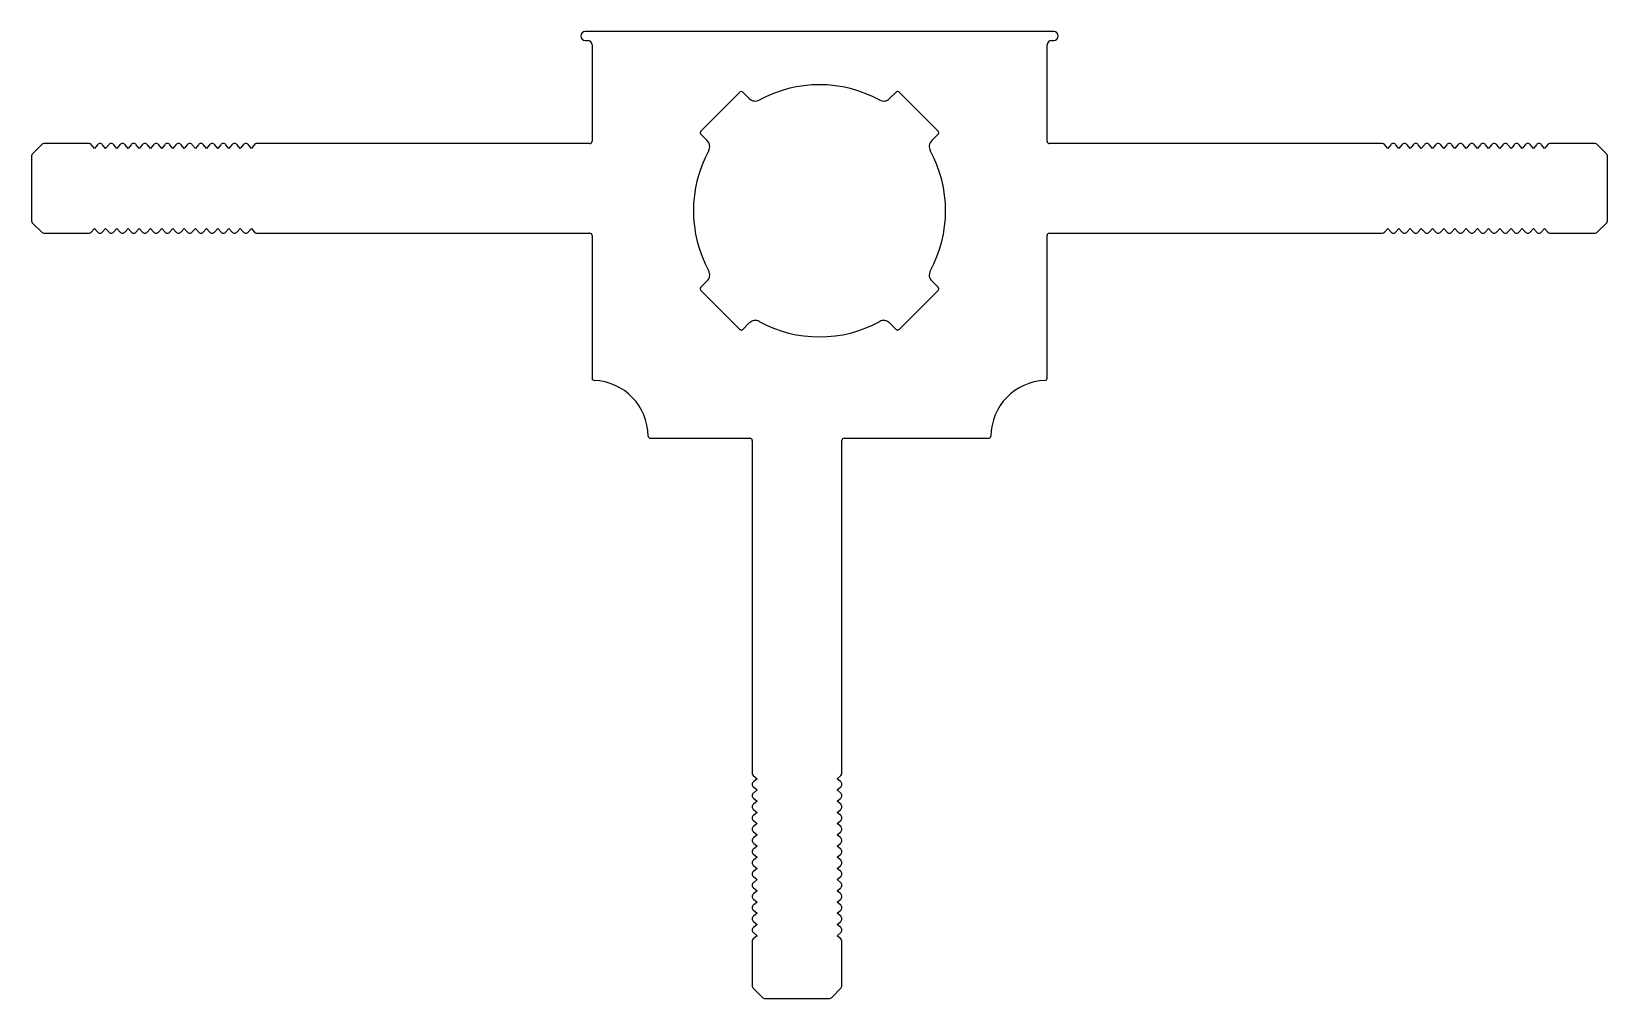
# Model space of a CAD drawing. Extents: x 2747 to 2888, y 1312 to 1398.
import ezdxf

# ---------------------------------------------------------------- set-up
doc = ezdxf.new("R2010")
doc.units = 0
doc.layers.get('0').update_dxf_attribs({"linetype": 'CONTINUOUS'})

msp = doc.modelspace()

# ---------------------------------------------------------------- linework, layer by layer
for p, q in [((2838.54, 1397.83), (2796.75, 1397.83)), ((2796.75, 1397.03), (2796.95, 1397.03)), ((2797.35, 1396.63), (2797.35, 1388.03)), ((2837.94, 1388.03), (2837.94, 1396.63)), ((2838.34, 1397.03), (2838.54, 1397.03)), ((2807.03, 1388.9), (2810.57, 1392.44)), ((2810.78, 1392.44), (2811.38, 1391.84)), ((2823.9, 1391.84), (2824.5, 1392.44)), ((2824.71, 1392.44), (2828.25, 1388.9)), ((2748.23, 1387.71), (2747.46, 1386.95)), ((2752.48, 1387.83), (2748.51, 1387.83)), ((2752.96, 1387.4), (2752.67, 1387.74)), ((2753.23, 1387.72), (2752.96, 1387.4)), ((2753.96, 1387.4), (2753.69, 1387.72)), ((2754.23, 1387.72), (2753.96, 1387.4)), ((2754.96, 1387.4), (2754.69, 1387.72)), ((2755.23, 1387.72), (2754.96, 1387.4)), ((2755.96, 1387.4), (2755.69, 1387.72)), ((2756.23, 1387.72), (2755.96, 1387.4)), ((2756.96, 1387.4), (2756.69, 1387.72)), ((2757.23, 1387.72), (2756.96, 1387.4)), ((2757.96, 1387.4), (2757.69, 1387.72)), ((2758.23, 1387.72), (2757.96, 1387.4)), ((2758.96, 1387.4), (2758.69, 1387.72)), ((2759.23, 1387.72), (2758.96, 1387.4)), ((2759.96, 1387.4), (2759.69, 1387.72)), ((2760.23, 1387.72), (2759.96, 1387.4)), ((2760.96, 1387.4), (2760.69, 1387.72)), ((2761.23, 1387.72), (2760.96, 1387.4)), ((2761.96, 1387.4), (2761.69, 1387.72)), ((2762.23, 1387.72), (2761.96, 1387.4)), ((2762.96, 1387.4), (2762.69, 1387.72)), ((2763.23, 1387.72), (2762.96, 1387.4)), ((2763.96, 1387.4), (2763.69, 1387.72)), ((2764.23, 1387.72), (2763.96, 1387.4)), ((2764.96, 1387.4), (2764.69, 1387.72)), ((2765.23, 1387.72), (2764.96, 1387.4)), ((2765.96, 1387.4), (2765.69, 1387.72)), ((2766.23, 1387.72), (2765.96, 1387.4)), ((2766.96, 1387.4), (2766.69, 1387.72)), ((2767.24, 1387.74), (2766.96, 1387.4)), ((2797.15, 1387.83), (2767.43, 1387.83)), ((2807.63, 1388.09), (2807.03, 1388.69)), ((2828.25, 1388.69), (2827.65, 1388.09)), ((2867.85, 1387.83), (2838.14, 1387.83)), ((2868.33, 1387.4), (2868.04, 1387.74)), ((2868.6, 1387.72), (2868.33, 1387.4)), ((2869.33, 1387.4), (2869.06, 1387.72)), ((2869.6, 1387.72), (2869.33, 1387.4)), ((2870.33, 1387.4), (2870.06, 1387.72)), ((2870.6, 1387.72), (2870.33, 1387.4)), ((2871.33, 1387.4), (2871.06, 1387.72)), ((2871.6, 1387.72), (2871.33, 1387.4)), ((2872.33, 1387.4), (2872.06, 1387.72)), ((2872.6, 1387.72), (2872.33, 1387.4)), ((2873.33, 1387.4), (2873.06, 1387.72)), ((2873.6, 1387.72), (2873.33, 1387.4)), ((2874.33, 1387.4), (2874.06, 1387.72)), ((2874.6, 1387.72), (2874.33, 1387.4)), ((2875.33, 1387.4), (2875.06, 1387.72)), ((2875.6, 1387.72), (2875.33, 1387.4)), ((2876.33, 1387.4), (2876.06, 1387.72)), ((2876.6, 1387.72), (2876.33, 1387.4)), ((2877.33, 1387.4), (2877.06, 1387.72)), ((2877.6, 1387.72), (2877.33, 1387.4)), ((2878.33, 1387.4), (2878.06, 1387.72)), ((2878.6, 1387.72), (2878.33, 1387.4)), ((2879.33, 1387.4), (2879.06, 1387.72)), ((2879.6, 1387.72), (2879.33, 1387.4)), ((2880.33, 1387.4), (2880.06, 1387.72)), ((2880.6, 1387.72), (2880.33, 1387.4)), ((2881.33, 1387.4), (2881.06, 1387.72)), ((2881.6, 1387.72), (2881.33, 1387.4)), ((2882.33, 1387.4), (2882.06, 1387.72)), ((2882.61, 1387.74), (2882.33, 1387.4)), ((2886.77, 1387.83), (2882.8, 1387.83)), ((2887.82, 1386.95), (2887.05, 1387.71)), ((2747.35, 1386.66), (2747.35, 1380.99)), ((2887.94, 1380.99), (2887.94, 1386.66)), ((2747.46, 1380.71), (2748.23, 1379.95)), ((2887.05, 1379.95), (2887.82, 1380.71)), ((2748.51, 1379.83), (2752.48, 1379.83)), ((2752.67, 1379.92), (2752.96, 1380.26)), ((2752.96, 1380.26), (2753.23, 1379.94)), ((2753.69, 1379.94), (2753.96, 1380.26)), ((2753.96, 1380.26), (2754.23, 1379.94)), ((2754.69, 1379.94), (2754.96, 1380.26)), ((2754.96, 1380.26), (2755.23, 1379.94)), ((2755.69, 1379.94), (2755.96, 1380.26)), ((2755.96, 1380.26), (2756.23, 1379.94)), ((2756.69, 1379.94), (2756.96, 1380.26)), ((2756.96, 1380.26), (2757.23, 1379.94)), ((2757.69, 1379.94), (2757.96, 1380.26)), ((2757.96, 1380.26), (2758.23, 1379.94)), ((2758.69, 1379.94), (2758.96, 1380.26)), ((2758.96, 1380.26), (2759.23, 1379.94)), ((2759.69, 1379.94), (2759.96, 1380.26)), ((2759.96, 1380.26), (2760.23, 1379.94)), ((2760.69, 1379.94), (2760.96, 1380.26)), ((2760.96, 1380.26), (2761.23, 1379.94)), ((2761.69, 1379.94), (2761.96, 1380.26)), ((2761.96, 1380.26), (2762.23, 1379.94)), ((2762.69, 1379.94), (2762.96, 1380.26)), ((2762.96, 1380.26), (2763.23, 1379.94)), ((2763.69, 1379.94), (2763.96, 1380.26)), ((2763.96, 1380.26), (2764.23, 1379.94)), ((2764.69, 1379.94), (2764.96, 1380.26)), ((2764.96, 1380.26), (2765.23, 1379.94)), ((2765.69, 1379.94), (2765.96, 1380.26)), ((2765.96, 1380.26), (2766.23, 1379.94)), ((2766.69, 1379.94), (2766.96, 1380.26)), ((2766.96, 1380.26), (2767.24, 1379.92)), ((2767.43, 1379.83), (2797.15, 1379.83)), ((2797.35, 1379.63), (2797.35, 1366.89)), ((2837.94, 1366.89), (2837.94, 1379.63)), ((2838.14, 1379.83), (2867.85, 1379.83)), ((2868.04, 1379.92), (2868.33, 1380.26)), ((2868.33, 1380.26), (2868.6, 1379.94)), ((2869.06, 1379.94), (2869.33, 1380.26)), ((2869.33, 1380.26), (2869.6, 1379.94)), ((2870.06, 1379.94), (2870.33, 1380.26)), ((2870.33, 1380.26), (2870.6, 1379.94)), ((2871.06, 1379.94), (2871.33, 1380.26)), ((2871.33, 1380.26), (2871.6, 1379.94)), ((2872.06, 1379.94), (2872.33, 1380.26)), ((2872.33, 1380.26), (2872.6, 1379.94)), ((2873.06, 1379.94), (2873.33, 1380.26)), ((2873.33, 1380.26), (2873.6, 1379.94)), ((2874.06, 1379.94), (2874.33, 1380.26)), ((2874.33, 1380.26), (2874.6, 1379.94)), ((2875.06, 1379.94), (2875.33, 1380.26)), ((2875.33, 1380.26), (2875.6, 1379.94)), ((2876.06, 1379.94), (2876.33, 1380.26)), ((2876.33, 1380.26), (2876.6, 1379.94)), ((2877.06, 1379.94), (2877.33, 1380.26)), ((2877.33, 1380.26), (2877.6, 1379.94)), ((2878.06, 1379.94), (2878.33, 1380.26)), ((2878.33, 1380.26), (2878.6, 1379.94)), ((2879.06, 1379.94), (2879.33, 1380.26)), ((2879.33, 1380.26), (2879.6, 1379.94)), ((2880.06, 1379.94), (2880.33, 1380.26)), ((2880.33, 1380.26), (2880.6, 1379.94)), ((2881.06, 1379.94), (2881.33, 1380.26)), ((2881.33, 1380.26), (2881.6, 1379.94)), ((2882.06, 1379.94), (2882.33, 1380.26)), ((2882.33, 1380.26), (2882.61, 1379.92)), ((2882.8, 1379.83), (2886.77, 1379.83)), ((2807.03, 1374.97), (2807.63, 1375.57)), ((2827.65, 1375.57), (2828.25, 1374.97)), ((2810.57, 1371.22), (2807.03, 1374.76)), ((2828.25, 1374.76), (2824.71, 1371.22)), ((2811.38, 1371.82), (2810.78, 1371.22)), ((2824.5, 1371.22), (2823.9, 1371.82)), ((2802.54, 1361.53), (2811.44, 1361.53)), ((2811.64, 1361.33), (2811.64, 1331.62)), ((2819.64, 1331.62), (2819.64, 1361.33)), ((2819.84, 1361.53), (2832.74, 1361.53)), ((2811.73, 1331.43), (2812.07, 1331.14)), ((2819.21, 1331.14), (2819.55, 1331.43)), ((2812.07, 1331.14), (2811.75, 1330.87)), ((2811.75, 1330.41), (2812.07, 1330.14)), ((2812.07, 1330.14), (2811.75, 1329.87)), ((2819.53, 1330.87), (2819.21, 1331.14)), ((2819.21, 1330.14), (2819.53, 1330.41)), ((2819.53, 1329.87), (2819.21, 1330.14)), ((2811.75, 1329.41), (2812.07, 1329.14)), ((2812.07, 1329.14), (2811.75, 1328.87)), ((2819.21, 1329.14), (2819.53, 1329.41)), ((2819.53, 1328.87), (2819.21, 1329.14)), ((2811.75, 1328.41), (2812.07, 1328.14)), ((2812.07, 1328.14), (2811.75, 1327.87)), ((2811.75, 1327.41), (2812.07, 1327.14)), ((2819.21, 1328.14), (2819.53, 1328.41)), ((2819.53, 1327.87), (2819.21, 1328.14)), ((2819.21, 1327.14), (2819.53, 1327.41)), ((2812.07, 1327.14), (2811.75, 1326.87)), ((2811.75, 1326.41), (2812.07, 1326.14)), ((2812.07, 1326.14), (2811.75, 1325.87)), ((2819.53, 1326.87), (2819.21, 1327.14)), ((2819.21, 1326.14), (2819.53, 1326.41)), ((2819.53, 1325.87), (2819.21, 1326.14)), ((2811.75, 1325.41), (2812.07, 1325.14)), ((2812.07, 1325.14), (2811.75, 1324.87)), ((2811.75, 1324.41), (2812.07, 1324.14)), ((2819.21, 1325.14), (2819.53, 1325.41)), ((2819.53, 1324.87), (2819.21, 1325.14)), ((2819.21, 1324.14), (2819.53, 1324.41)), ((2812.07, 1324.14), (2811.75, 1323.87)), ((2811.75, 1323.41), (2812.07, 1323.14)), ((2812.07, 1323.14), (2811.75, 1322.87)), ((2819.53, 1323.87), (2819.21, 1324.14)), ((2819.21, 1323.14), (2819.53, 1323.41)), ((2819.53, 1322.87), (2819.21, 1323.14)), ((2811.75, 1322.41), (2812.07, 1322.14)), ((2812.07, 1322.14), (2811.75, 1321.87)), ((2819.21, 1322.14), (2819.53, 1322.41)), ((2819.53, 1321.87), (2819.21, 1322.14)), ((2811.75, 1321.41), (2812.07, 1321.14)), ((2812.07, 1321.14), (2811.75, 1320.87)), ((2811.75, 1320.41), (2812.07, 1320.14)), ((2819.21, 1321.14), (2819.53, 1321.41)), ((2819.53, 1320.87), (2819.21, 1321.14)), ((2819.21, 1320.14), (2819.53, 1320.41)), ((2812.07, 1320.14), (2811.75, 1319.87)), ((2811.75, 1319.41), (2812.07, 1319.14)), ((2812.07, 1319.14), (2811.75, 1318.87)), ((2819.53, 1319.87), (2819.21, 1320.14)), ((2819.21, 1319.14), (2819.53, 1319.41)), ((2819.53, 1318.87), (2819.21, 1319.14)), ((2811.75, 1318.41), (2812.07, 1318.14)), ((2812.07, 1318.14), (2811.75, 1317.87)), ((2811.75, 1317.41), (2812.07, 1317.14)), ((2819.21, 1318.14), (2819.53, 1318.41)), ((2819.53, 1317.87), (2819.21, 1318.14)), ((2819.21, 1317.14), (2819.53, 1317.41)), ((2811.64, 1316.67), (2811.64, 1312.7)), ((2812.07, 1317.14), (2811.73, 1316.86)), ((2819.55, 1316.86), (2819.21, 1317.14)), ((2819.64, 1312.7), (2819.64, 1316.67)), ((2811.76, 1312.42), (2812.52, 1311.65)), ((2818.76, 1311.65), (2819.52, 1312.42)), ((2812.81, 1311.53), (2818.48, 1311.53))]:
    msp.add_line(p, q)
for centre, radius, start, end in [((2796.75, 1397.43), 0.4, 90, 270), ((2838.54, 1397.43), 0.4, 270, 90), ((2796.95, 1396.63), 0.4, 0, 90), ((2838.34, 1396.63), 0.4, 90, 180), ((2810.68, 1392.33), 0.15, 45, 135), ((2817.64, 1381.83), 11.25, 61.4592, 118.5408), ((2824.61, 1392.33), 0.15, 45, 135), ((2811.91, 1392.37), 0.75, 225, 298.5408), ((2823.37, 1392.37), 0.75, 241.4592, 315), ((2748.51, 1387.43), 0.4, 90, 135), ((2752.48, 1387.58), 0.25, 39.9996, 89.9894), ((2753.46, 1387.53), 0.3, 40.0002, 139.9998), ((2754.46, 1387.53), 0.3, 40.0002, 139.9998), ((2755.46, 1387.53), 0.3, 39.9999, 140.0001), ((2756.46, 1387.53), 0.3, 40.0002, 139.9998), ((2757.46, 1387.53), 0.3, 39.9999, 140.0001), ((2758.46, 1387.53), 0.3, 39.9999, 140.0001), ((2759.46, 1387.53), 0.3, 40.0002, 139.9998), ((2760.46, 1387.53), 0.3, 39.9999, 140.0001), ((2761.46, 1387.53), 0.3, 40.0002, 139.9998), ((2762.46, 1387.53), 0.3, 39.9999, 140.0001), ((2763.46, 1387.53), 0.3, 40.0002, 139.9998), ((2764.46, 1387.53), 0.3, 39.9999, 140.0001), ((2765.46, 1387.53), 0.3, 40.0002, 139.9998), ((2766.46, 1387.53), 0.3, 39.9999, 140.0001), ((2767.43, 1387.58), 0.25, 89.9894, 139.9998), ((2797.15, 1388.03), 0.2, 270, 0), ((2807.14, 1388.79), 0.15, 135, 225), ((2807.1, 1387.56), 0.75, 331.4592, 45), ((2828.18, 1387.56), 0.75, 135, 208.5408), ((2828.14, 1388.79), 0.15, 315, 45), ((2838.14, 1388.03), 0.2, 180, 270), ((2867.85, 1387.58), 0.25, 40.0002, 90.0106), ((2868.83, 1387.53), 0.3, 39.9999, 140.0001), ((2869.83, 1387.53), 0.3, 40.0002, 139.9998), ((2870.83, 1387.53), 0.3, 39.9999, 140.0001), ((2871.83, 1387.53), 0.3, 40.0002, 139.9998), ((2872.83, 1387.53), 0.3, 39.9999, 140.0001), ((2873.83, 1387.53), 0.3, 40.0002, 139.9998), ((2874.83, 1387.53), 0.3, 39.9999, 140.0001), ((2875.83, 1387.53), 0.3, 40.0002, 139.9998), ((2876.83, 1387.53), 0.3, 39.9999, 140.0001), ((2877.83, 1387.53), 0.3, 39.9999, 140.0001), ((2878.83, 1387.53), 0.3, 40.0002, 139.9998), ((2879.83, 1387.53), 0.3, 39.9999, 140.0001), ((2880.83, 1387.53), 0.3, 40.0002, 139.9998), ((2881.83, 1387.53), 0.3, 40.0002, 139.9998), ((2882.8, 1387.58), 0.25, 90.0106, 140.0004), ((2886.77, 1387.43), 0.4, 45, 90), ((2747.75, 1386.66), 0.4, 135, 180), ((2817.64, 1381.83), 11.25, 151.4592, 208.5408), ((2817.64, 1381.83), 11.25, 331.4592, 28.5408), ((2887.54, 1386.66), 0.4, 0, 45), ((2747.75, 1380.99), 0.4, 180, 225), ((2887.54, 1380.99), 0.4, 315, 360), ((2748.51, 1380.23), 0.4, 225, 270), ((2752.48, 1380.08), 0.25, 269.9457, 320.0004), ((2753.46, 1380.13), 0.3, 220.0002, 319.9998), ((2754.46, 1380.13), 0.3, 220.0002, 319.9998), ((2755.46, 1380.13), 0.3, 219.9999, 320.0001), ((2756.46, 1380.13), 0.3, 220.0002, 319.9998), ((2757.46, 1380.13), 0.3, 219.9999, 320.0001), ((2758.46, 1380.13), 0.3, 219.9999, 320.0001), ((2759.46, 1380.13), 0.3, 220.0002, 319.9998), ((2760.46, 1380.13), 0.3, 219.9999, 320.0001), ((2761.46, 1380.13), 0.3, 220.0002, 319.9998), ((2762.46, 1380.13), 0.3, 219.9999, 320.0001), ((2763.46, 1380.13), 0.3, 220.0002, 319.9998), ((2764.46, 1380.13), 0.3, 219.9999, 320.0001), ((2765.46, 1380.13), 0.3, 220.0002, 319.9998), ((2766.46, 1380.13), 0.3, 219.9999, 320.0001), ((2767.43, 1380.08), 0.25, 220.0002, 269.9457), ((2797.15, 1379.63), 0.2, 0, 90), ((2838.14, 1379.63), 0.2, 90, 180), ((2867.85, 1380.08), 0.25, 270.0543, 319.9998), ((2868.83, 1380.13), 0.3, 219.9999, 320.0001), ((2869.83, 1380.13), 0.3, 220.0002, 319.9998), ((2870.83, 1380.13), 0.3, 219.9999, 320.0001), ((2871.83, 1380.13), 0.3, 220.0002, 319.9998), ((2872.83, 1380.13), 0.3, 219.9999, 320.0001), ((2873.83, 1380.13), 0.3, 220.0002, 319.9998), ((2874.83, 1380.13), 0.3, 219.9999, 320.0001), ((2875.83, 1380.13), 0.3, 220.0002, 319.9998), ((2876.83, 1380.13), 0.3, 219.9999, 320.0001), ((2877.83, 1380.13), 0.3, 219.9999, 320.0001), ((2878.83, 1380.13), 0.3, 220.0002, 319.9998), ((2879.83, 1380.13), 0.3, 219.9999, 320.0001), ((2880.83, 1380.13), 0.3, 220.0002, 319.9998), ((2881.83, 1380.13), 0.3, 220.0002, 319.9998), ((2882.8, 1380.08), 0.25, 219.9996, 270.0543), ((2886.77, 1380.23), 0.4, 270, 315), ((2807.1, 1376.1), 0.75, 315, 28.5408), ((2828.18, 1376.1), 0.75, 151.4592, 225), ((2807.14, 1374.86), 0.15, 135, 225), ((2828.14, 1374.86), 0.15, 315, 45), ((2810.68, 1371.33), 0.15, 225, 315), ((2811.91, 1371.29), 0.75, 61.4592, 135), ((2817.64, 1381.83), 11.25, 241.4592, 298.5408), ((2823.37, 1371.29), 0.75, 45, 118.5408), ((2824.61, 1371.33), 0.15, 225, 315), ((2797.55, 1366.89), 0.2, 180, 267.7958), ((2797.35, 1361.7), 5, 0.3435, 87.7958), ((2837.94, 1361.7), 5, 92.2042, 179.6565), ((2837.74, 1366.89), 0.2, 272.2042, 0), ((2802.54, 1361.73), 0.195, 180.3435, 270), ((2811.44, 1361.33), 0.2, 0, 90), ((2819.84, 1361.33), 0.2, 90, 180), ((2832.74, 1361.73), 0.195, 270, 359.6565), ((2811.89, 1331.62), 0.25, 180.0543, 229.9998), ((2819.39, 1331.62), 0.25, 310.0002, 0.0106), ((2811.94, 1330.64), 0.3, 129.9999, 230.0001), ((2819.34, 1330.64), 0.3, 309.9999, 50.0001), ((2811.94, 1329.64), 0.3, 130.0002, 229.9998), ((2811.94, 1328.64), 0.3, 129.9999, 230.0001), ((2819.34, 1329.64), 0.3, 310.0002, 49.9998), ((2819.34, 1328.64), 0.3, 309.9999, 50.0001), ((2811.94, 1327.64), 0.3, 130.0002, 229.9998), ((2819.34, 1327.64), 0.3, 310.0002, 49.9998), ((2811.94, 1326.64), 0.3, 129.9999, 230.0001), ((2811.94, 1325.64), 0.3, 130.0002, 229.9998), ((2819.34, 1326.64), 0.3, 309.9999, 50.0001), ((2819.34, 1325.64), 0.3, 310.0002, 49.9998), ((2811.94, 1324.64), 0.3, 129.9999, 230.0001), ((2819.34, 1324.64), 0.3, 309.9999, 50.0001), ((2811.94, 1323.64), 0.3, 130.0002, 229.9998), ((2819.34, 1323.64), 0.3, 310.0002, 49.9998), ((2811.94, 1322.64), 0.3, 129.9999, 230.0001), ((2811.94, 1321.64), 0.3, 129.9999, 230.0001), ((2819.34, 1322.64), 0.3, 309.9999, 50.0001), ((2819.34, 1321.64), 0.3, 309.9999, 50.0001), ((2811.94, 1320.64), 0.3, 130.0002, 229.9998), ((2819.34, 1320.64), 0.3, 310.0002, 49.9998), ((2811.94, 1319.64), 0.3, 129.9999, 230.0001), ((2811.94, 1318.64), 0.3, 130.0002, 229.9998), ((2819.34, 1319.64), 0.3, 309.9999, 50.0001), ((2819.34, 1318.64), 0.3, 310.0002, 49.9998), ((2811.94, 1317.64), 0.3, 130.0002, 229.9998), ((2819.34, 1317.64), 0.3, 310.0002, 49.9998), ((2811.89, 1316.67), 0.25, 129.9996, 180.0543), ((2819.39, 1316.67), 0.25, 0.0106, 50.0004), ((2812.04, 1312.7), 0.4, 180, 225), ((2819.24, 1312.7), 0.4, 315, 360), ((2812.81, 1311.93), 0.4, 225, 270), ((2818.48, 1311.93), 0.4, 270, 315)]:
    msp.add_arc(centre, radius, start, end)

doc.saveas('drawing.dxf')
